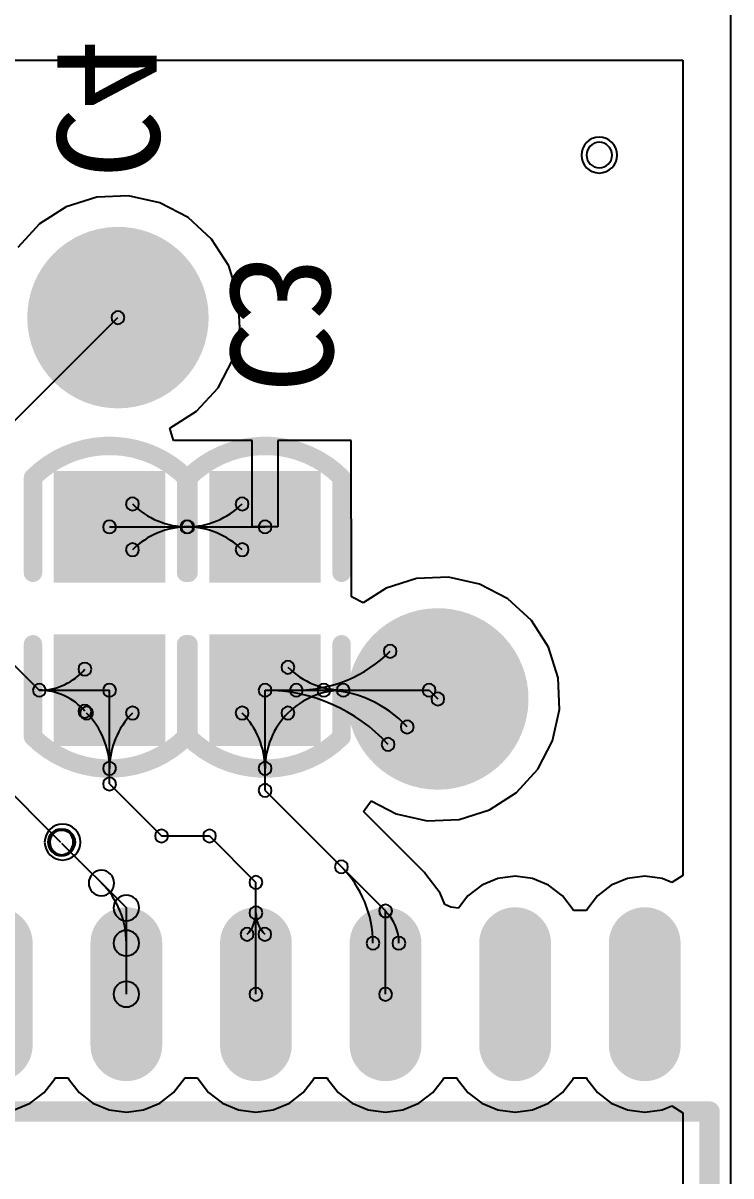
# Model space of a CAD drawing. Header units: inches. Extents: x 32166 to 34772, y 2386 to 4229.
# Drawn here: x 34310.4 to 34340.37, y 3180.16 to 3228.95 of the extents above; entities that cross this region are included whole.
import ezdxf

# ---------------------------------------------------------------- set-up
doc = ezdxf.new("R2010")
doc.units = ezdxf.units.IN
doc.header["$LTSCALE"] = 0.64311
doc.header["$MEASUREMENT"] = 0
for name, color, linetype in [('BOTTOMLAYER', 5, 'CONTINUOUS'), ('BOTTOMOVERLAY', 54, 'CONTINUOUS'), ('BOTTOMPASTE', 16, 'CONTINUOUS'), ('BOTTOMSOLDER', 6, 'CONTINUOUS'), ('KEEPOUTLAYER', 6, 'CONTINUOUS'), ('MULTILAYER', 9, 'CONTINUOUS')]:
    doc.layers.add(name, color=color, linetype=linetype)
doc.styles.get("Standard").update_dxf_attribs({"font": 'txt', "width": 0.8})

msp = doc.modelspace()

# ---------------------------------------------------------------- linework, layer by layer
at = {"layer": 'BOTTOMLAYER'}
for p, q in [((34282.479, 3227.382), (34338.326, 3227.382)), ((34338.326, 3227.382), (34338.326, 3192.88)), ((34313.517, 3221.582), (34312.229, 3221.175)), ((34314.866, 3221.64), (34313.517, 3221.582)), ((34316.185, 3221.348), (34314.866, 3221.64)), ((34312.229, 3221.175), (34311.09, 3220.45)), ((34317.383, 3220.724), (34316.185, 3221.348)), ((34318.379, 3219.812), (34317.383, 3220.724)), ((34311.09, 3220.45), (34310.177, 3219.454)), ((34319.104, 3218.673), (34318.379, 3219.812)), ((34319.511, 3217.385), (34319.104, 3218.673)), ((34319.569, 3216.035), (34319.511, 3217.385)), ((34309.998, 3212.069), (34314.415, 3216.486)), ((34319.277, 3214.717), (34319.569, 3216.035)), ((34318.653, 3213.519), (34319.277, 3214.717)), ((34317.741, 3212.523), (34318.653, 3213.519)), ((34316.615, 3211.806), (34317.741, 3212.523)), ((34316.769, 3211.279), (34316.615, 3211.806)), ((34320.094, 3211.279), (34316.769, 3211.279)), ((34320.094, 3207.63), (34320.094, 3211.279)), ((34324.291, 3211.279), (34321.191, 3211.279)), ((34321.191, 3211.279), (34321.191, 3207.63)), ((34324.31, 3204.676), (34324.291, 3211.279)), ((34324.291, 3211.279), (34324.291, 3211.279)), ((34314.059, 3207.631), (34320.643, 3207.631)), ((34321.191, 3207.63), (34320.094, 3207.63)), ((34327.059, 3205.443), (34325.771, 3205.037)), ((34328.408, 3205.502), (34327.059, 3205.443)), ((34329.727, 3205.209), (34328.408, 3205.502)), ((34325.771, 3205.037), (34324.791, 3204.412)), ((34330.925, 3204.586), (34329.727, 3205.209)), ((34324.791, 3204.412), (34324.31, 3204.676)), ((34331.921, 3203.673), (34330.925, 3204.586)), ((34332.646, 3202.534), (34331.921, 3203.673)), ((34333.053, 3201.246), (34332.646, 3202.534)), ((34304.707, 3201.568), (34311.985, 3194.291)), ((34309.998, 3201.807), (34311.086, 3200.719)), ((34333.111, 3199.897), (34333.053, 3201.246)), ((34311.086, 3200.719), (34314.059, 3200.719)), ((34314.059, 3196.752), (34314.059, 3200.719)), ((34320.643, 3200.719), (34327.586, 3200.719)), ((34320.643, 3196.476), (34320.643, 3200.719)), ((34327.586, 3200.719), (34327.957, 3200.348)), ((34332.819, 3198.578), (34333.111, 3199.897)), ((34332.195, 3197.38), (34332.819, 3198.578)), ((34331.283, 3196.384), (34332.195, 3197.38)), ((34314.059, 3196.752), (34316.262, 3194.55)), ((34320.643, 3196.476), (34325.744, 3191.375)), ((34330.144, 3195.658), (34331.283, 3196.384)), ((34324.809, 3195.592), (34325.133, 3196.035)), ((34325.133, 3196.035), (34326.188, 3195.486)), ((34328.856, 3195.252), (34330.144, 3195.658)), ((34327.385, 3193.016), (34324.809, 3195.592)), ((34326.188, 3195.486), (34327.506, 3195.193)), ((34327.506, 3195.193), (34328.856, 3195.252)), ((34312.028, 3194.247), (34314.771, 3191.504)), ((34316.262, 3194.55), (34318.292, 3194.55)), ((34318.292, 3194.55), (34320.257, 3192.584)), ((34327.387, 3193.014), (34327.385, 3193.016)), ((34327.389, 3193.012), (34327.387, 3193.014)), ((34327.388, 3193.011), (34327.389, 3193.012)), ((34327.45, 3192.919), (34327.388, 3193.011)), ((34328.056, 3192.13), (34327.45, 3192.919)), ((34330.497, 3192.749), (34329.814, 3192.467)), ((34331.23, 3192.846), (34330.497, 3192.749)), ((34331.963, 3192.749), (34331.23, 3192.846)), ((34332.646, 3192.467), (34331.963, 3192.749)), ((34335.984, 3192.749), (34335.301, 3192.467)), ((34336.717, 3192.846), (34335.984, 3192.749)), ((34337.45, 3192.749), (34336.717, 3192.846)), ((34337.87, 3192.575), (34337.45, 3192.749)), ((34338.326, 3192.88), (34337.87, 3192.575)), ((34320.257, 3187.854), (34320.257, 3192.584)), ((34329.814, 3192.467), (34329.228, 3192.016)), ((34333.233, 3192.016), (34332.646, 3192.467)), ((34335.301, 3192.467), (34334.714, 3192.016)), ((34328.256, 3191.646), (34328.056, 3192.13)), ((34329.228, 3192.016), (34328.831, 3191.5)), ((34333.683, 3191.43), (34333.233, 3192.016)), ((34334.714, 3192.016), (34334.264, 3191.43)), ((34314.771, 3187.854), (34314.771, 3191.504)), ((34325.744, 3187.854), (34325.744, 3191.375)), ((34328.506, 3191.542), (34328.256, 3191.646)), ((34328.831, 3191.5), (34328.506, 3191.542)), ((34333.699, 3191.391), (34333.683, 3191.43)), ((34334.248, 3191.391), (34333.699, 3191.391)), ((34334.264, 3191.43), (34334.248, 3191.391)), ((34311.287, 3183.691), (34311.737, 3184.278)), ((34311.737, 3184.278), (34311.754, 3184.317)), ((34311.754, 3184.317), (34312.302, 3184.317)), ((34312.302, 3184.317), (34312.318, 3184.278)), ((34312.318, 3184.278), (34312.768, 3183.691)), ((34316.774, 3183.691), (34317.224, 3184.278)), ((34317.224, 3184.278), (34317.24, 3184.317)), ((34317.24, 3184.317), (34317.789, 3184.317)), ((34317.789, 3184.317), (34317.805, 3184.278)), ((34317.805, 3184.278), (34318.255, 3183.691)), ((34322.26, 3183.691), (34322.71, 3184.278)), ((34322.71, 3184.278), (34322.726, 3184.317)), ((34322.726, 3184.317), (34323.275, 3184.317)), ((34323.275, 3184.317), (34323.291, 3184.278)), ((34323.291, 3184.278), (34323.741, 3183.691)), ((34327.747, 3183.691), (34328.197, 3184.278)), ((34328.197, 3184.278), (34328.213, 3184.317)), ((34328.213, 3184.317), (34328.761, 3184.317)), ((34328.761, 3184.317), (34328.778, 3184.278)), ((34328.778, 3184.278), (34329.228, 3183.691)), ((34333.233, 3183.691), (34333.683, 3184.278)), ((34333.683, 3184.278), (34333.699, 3184.317)), ((34333.699, 3184.317), (34334.248, 3184.317)), ((34334.248, 3184.317), (34334.264, 3184.278)), ((34334.264, 3184.278), (34334.714, 3183.691)), ((34310.701, 3183.241), (34311.287, 3183.691)), ((34312.768, 3183.691), (34313.355, 3183.241)), ((34316.187, 3183.241), (34316.774, 3183.691)), ((34318.255, 3183.691), (34318.841, 3183.241)), ((34321.674, 3183.241), (34322.26, 3183.691)), ((34323.741, 3183.691), (34324.328, 3183.241)), ((34327.16, 3183.241), (34327.747, 3183.691)), ((34329.228, 3183.691), (34329.814, 3183.241)), ((34332.646, 3183.241), (34333.233, 3183.691)), ((34334.714, 3183.691), (34335.301, 3183.241)), ((34310.018, 3182.958), (34310.701, 3183.241)), ((34313.355, 3183.241), (34314.038, 3182.958)), ((34314.038, 3182.958), (34314.771, 3182.862)), ((34314.771, 3182.862), (34315.504, 3182.958)), ((34315.504, 3182.958), (34316.187, 3183.241)), ((34318.841, 3183.241), (34319.524, 3182.958)), ((34319.524, 3182.958), (34320.257, 3182.862)), ((34320.257, 3182.862), (34320.991, 3182.958)), ((34320.991, 3182.958), (34321.674, 3183.241)), ((34324.328, 3183.241), (34325.011, 3182.958)), ((34325.011, 3182.958), (34325.744, 3182.862)), ((34325.744, 3182.862), (34326.477, 3182.958)), ((34326.477, 3182.958), (34327.16, 3183.241)), ((34329.814, 3183.241), (34330.497, 3182.958)), ((34330.497, 3182.958), (34331.23, 3182.862)), ((34331.23, 3182.862), (34331.963, 3182.958)), ((34331.963, 3182.958), (34332.646, 3183.241)), ((34335.301, 3183.241), (34335.984, 3182.958)), ((34335.984, 3182.958), (34336.717, 3182.862)), ((34336.717, 3182.862), (34337.45, 3182.958)), ((34337.45, 3182.958), (34337.87, 3183.132)), ((34337.87, 3183.132), (34338.326, 3182.827)), ((34338.326, 3182.827), (34338.326, 3171.905))]:
    msp.add_line(p, q, dxfattribs=at)
for points, const_width in [([(34315.509, 3215.183, 1), (34313.322, 3217.789, 1)], 3.402), ([(34329.051, 3199.045, 1), (34326.864, 3201.65, 1)], 3.402), ([(34314.771, 3189.474, 1), (34314.771, 3190.554, 1)], 1.08), ([(34320.257, 3189.474, 1), (34320.257, 3190.554, 1)], 1.08), ([(34325.744, 3189.474, 1), (34325.744, 3190.554, 1)], 1.08), ([(34331.23, 3189.474, 1), (34331.23, 3190.554, 1)], 1.08), ([(34336.717, 3189.474, 1), (34336.717, 3190.554, 1)], 1.08), ([(34314.771, 3185.154, 1), (34314.771, 3186.234, 1)], 1.08), ([(34320.257, 3185.154, 1), (34320.257, 3186.234, 1)], 1.08), ([(34325.744, 3185.154, 1), (34325.744, 3186.234, 1)], 1.08), ([(34331.23, 3185.154, 1), (34331.23, 3186.234, 1)], 1.08), ([(34336.717, 3185.154, 1), (34336.717, 3186.234, 1)], 1.08)]:
    msp.add_lwpolyline(points, format="xyb", close=True, dxfattribs=dict(at, const_width=const_width))
at = {"layer": 'BOTTOMLAYER', "const_width": 2.16}
for points in [[(34314.771, 3190.014), (34314.771, 3185.694)], [(34320.257, 3190.014), (34320.257, 3185.694)], [(34325.744, 3190.014), (34325.744, 3185.694)], [(34331.23, 3190.014), (34331.23, 3185.694)], [(34336.717, 3190.014), (34336.717, 3185.694)]]:
    msp.add_lwpolyline(points, dxfattribs=at)
at = {"layer": 'BOTTOMLAYER'}
for centre, radius, start, end in [((34334.794, 3223.364), 0.54, 0, 180), ((34334.794, 3223.364), 0.54, 180, 0), ((34314.415, 3216.486), 0.274, 0, 180), ((34314.415, 3216.486), 0.274, 180, 0), ((34315.029, 3208.601), 0.274, 0, 180), ((34315.029, 3208.601), 0.274, 0, 180), ((34319.673, 3208.601), 0.274, 0, 180), ((34319.673, 3208.601), 0.274, 0, 180), ((34315.029, 3208.601), 0.274, 180, 0), ((34315.029, 3208.601), 0.274, 180, 0), ((34317.37, 3210.942), 3.311, 225.0001, 270.0001), ((34317.37, 3210.942), 3.311, 225.0001, 270.0001), ((34317.331, 3210.942), 3.311, 269.9999, 314.9999), ((34317.331, 3210.942), 3.311, 269.9999, 314.9999), ((34319.673, 3208.601), 0.274, 180, 0), ((34319.673, 3208.601), 0.274, 180, 0), ((34314.059, 3207.631), 0.274, 0, 180), ((34317.331, 3207.631), 0.274, 0, 180), ((34317.331, 3207.631), 0.274, 0, 180), ((34317.331, 3207.631), 0.274, 0, 180), ((34317.331, 3207.631), 0.274, 0, 180), ((34317.37, 3207.631), 0.274, 0, 180), ((34317.37, 3207.631), 0.274, 0, 180), ((34317.37, 3207.631), 0.274, 0, 180), ((34317.37, 3207.631), 0.274, 0, 180), ((34320.643, 3207.631), 0.274, 0, 180), ((34314.059, 3207.631), 0.274, 180, 0), ((34317.37, 3204.319), 3.311, 89.9999, 134.9999), ((34317.37, 3204.319), 3.311, 89.9999, 134.9999), ((34317.331, 3207.631), 0.274, 180, 0), ((34317.331, 3207.631), 0.274, 180, 0), ((34317.331, 3207.631), 0.274, 180, 0), ((34317.331, 3207.631), 0.274, 180, 0), ((34317.37, 3207.631), 0.274, 180, 0), ((34317.37, 3207.631), 0.274, 180, 0), ((34317.37, 3207.631), 0.274, 180, 0), ((34317.37, 3207.631), 0.274, 180, 0), ((34317.331, 3204.319), 3.311, 45.0001, 90.0001), ((34317.331, 3204.319), 3.311, 45.0001, 90.0001), ((34320.643, 3207.631), 0.274, 180, 0), ((34315.029, 3206.661), 0.274, 0, 180), ((34315.029, 3206.661), 0.274, 0, 180), ((34319.673, 3206.661), 0.274, 0, 180), ((34319.673, 3206.661), 0.274, 0, 180), ((34315.029, 3206.661), 0.274, 180, 0), ((34315.029, 3206.661), 0.274, 180, 0), ((34319.673, 3206.661), 0.274, 180, 0), ((34319.673, 3206.661), 0.274, 180, 0), ((34325.94, 3202.365), 0.274, 0, 180), ((34325.94, 3202.365), 0.274, 0, 180), ((34321.612, 3201.689), 0.274, 0, 180), ((34321.612, 3201.689), 0.274, 0, 180), ((34321.966, 3206.339), 5.62, 270, 315), ((34321.966, 3206.339), 5.62, 270, 315), ((34325.94, 3202.365), 0.274, 180, 0), ((34325.94, 3202.365), 0.274, 180, 0), ((34311.086, 3203.254), 2.535, 269.9999, 319.5389), ((34311.086, 3203.254), 2.535, 269.9999, 319.5389), ((34313.015, 3201.609), 0.274, 0, 180), ((34313.015, 3201.609), 0.274, 0, 180), ((34313.015, 3201.609), 0.274, 180, 0), ((34313.015, 3201.609), 0.274, 180, 0), ((34321.612, 3201.689), 0.274, 180, 0), ((34321.612, 3201.689), 0.274, 180, 0), ((34323.954, 3204.03), 3.311, 225.0001, 270.0001), ((34323.954, 3204.03), 3.311, 225.0001, 270.0001), ((34311.086, 3200.719), 0.274, 0, 180), ((34311.086, 3200.719), 0.274, 0, 180), ((34311.086, 3200.719), 0.274, 0, 180), ((34311.086, 3200.719), 0.274, 0, 180), ((34311.086, 3200.719), 0.274, 0, 180), ((34311.086, 3200.719), 0.274, 0, 180), ((34314.059, 3200.719), 0.274, 0, 180), ((34314.059, 3200.719), 0.274, 0, 180), ((34320.643, 3200.719), 0.274, 0, 180), ((34320.643, 3200.719), 0.274, 0, 180), ((34320.643, 3200.719), 0.274, 0, 180), ((34320.643, 3200.719), 0.274, 0, 180), ((34321.966, 3200.719), 0.274, 0, 180), ((34321.966, 3200.719), 0.274, 0, 180), ((34323.132, 3200.719), 0.274, 0, 180), ((34323.132, 3200.719), 0.274, 0, 180), ((34323.954, 3200.719), 0.274, 0, 180), ((34323.954, 3200.719), 0.274, 0, 180), ((34323.954, 3200.719), 0.274, 0, 180), ((34323.954, 3200.719), 0.274, 0, 180), ((34327.586, 3200.719), 0.274, 0, 180), ((34327.586, 3200.719), 0.274, 0, 180), ((34311.086, 3200.719), 0.274, 180, 0), ((34311.086, 3200.719), 0.274, 180, 0), ((34311.086, 3200.719), 0.274, 180, 0), ((34311.086, 3200.719), 0.274, 180, 0), ((34311.086, 3200.719), 0.274, 180, 0), ((34311.086, 3200.719), 0.274, 180, 0), ((34311.086, 3198.183), 2.535, 40.4611, 90.0001), ((34311.086, 3198.183), 2.535, 40.4611, 90.0001), ((34314.059, 3200.719), 0.274, 180, 0), ((34314.059, 3200.719), 0.274, 180, 0), ((34320.643, 3200.719), 0.274, 180, 0), ((34320.643, 3200.719), 0.274, 180, 0), ((34320.643, 3200.719), 0.274, 180, 0), ((34320.643, 3200.719), 0.274, 180, 0), ((34320.643, 3193.662), 7.056, 42.4259, 89.9999), ((34320.643, 3193.662), 7.056, 42.4259, 89.9999), ((34323.954, 3197.407), 3.311, 89.9999, 134.9999), ((34323.954, 3197.407), 3.311, 89.9999, 134.9999), ((34321.966, 3200.719), 0.274, 180, 0), ((34321.966, 3200.719), 0.274, 180, 0), ((34323.132, 3200.719), 0.274, 180, 0), ((34323.132, 3200.719), 0.274, 180, 0), ((34323.132, 3195.938), 4.781, 42.426, 90), ((34323.132, 3195.938), 4.781, 42.426, 90), ((34323.954, 3200.719), 0.274, 180, 0), ((34323.954, 3200.719), 0.274, 180, 0), ((34323.954, 3200.719), 0.274, 180, 0), ((34323.954, 3200.719), 0.274, 180, 0), ((34327.586, 3200.719), 0.274, 180, 0), ((34327.586, 3200.719), 0.274, 180, 0), ((34327.957, 3200.348), 0.274, 0, 180), ((34313.015, 3199.829), 0.274, 0, 180), ((34313.015, 3199.829), 0.274, 0, 180), ((34313.089, 3199.749), 0.274, 0, 180), ((34313.089, 3199.749), 0.274, 0, 180), ((34315.029, 3199.749), 0.274, 0, 180), ((34315.029, 3199.749), 0.274, 0, 180), ((34319.673, 3199.749), 0.274, 0, 180), ((34319.673, 3199.749), 0.274, 0, 180), ((34321.612, 3199.749), 0.274, 0, 180), ((34321.612, 3199.749), 0.274, 0, 180), ((34321.612, 3199.749), 0.274, 0, 180), ((34321.612, 3199.749), 0.274, 0, 180), ((34327.957, 3200.348), 0.274, 180, 0), ((34313.015, 3199.829), 0.274, 180, 0), ((34313.015, 3199.829), 0.274, 180, 0), ((34313.089, 3199.749), 0.274, 180, 0), ((34313.089, 3199.749), 0.274, 180, 0), ((34310.748, 3197.407), 3.311, 359.9999, 44.9999), ((34310.748, 3197.407), 3.311, 359.9999, 44.9999), ((34317.37, 3197.407), 3.311, 135.0001, 180.0001), ((34317.37, 3197.407), 3.311, 135.0001, 180.0001), ((34315.029, 3199.749), 0.274, 180, 0), ((34315.029, 3199.749), 0.274, 180, 0), ((34319.673, 3199.749), 0.274, 180, 0), ((34319.673, 3199.749), 0.274, 180, 0), ((34317.331, 3197.407), 3.311, 359.9999, 44.9999), ((34317.331, 3197.407), 3.311, 359.9999, 44.9999), ((34323.954, 3197.407), 3.311, 135.0001, 180.0001), ((34323.954, 3197.407), 3.311, 135.0001, 180.0001), ((34321.612, 3199.749), 0.274, 180, 0), ((34321.612, 3199.749), 0.274, 180, 0), ((34321.612, 3199.749), 0.274, 180, 0), ((34321.612, 3199.749), 0.274, 180, 0), ((34326.661, 3199.163), 0.274, 0, 180), ((34326.661, 3199.163), 0.274, 0, 180), ((34326.661, 3199.163), 0.274, 180, 0), ((34326.661, 3199.163), 0.274, 180, 0), ((34325.851, 3198.423), 0.274, 0, 180), ((34325.851, 3198.423), 0.274, 0, 180), ((34325.851, 3198.423), 0.274, 180, 0), ((34325.851, 3198.423), 0.274, 180, 0), ((34314.059, 3197.407), 0.274, 0, 180), ((34314.059, 3197.407), 0.274, 0, 180), ((34314.059, 3197.407), 0.274, 0, 180), ((34314.059, 3197.407), 0.274, 0, 180), ((34320.643, 3197.407), 0.274, 0, 180), ((34320.643, 3197.407), 0.274, 0, 180), ((34320.643, 3197.407), 0.274, 0, 180), ((34320.643, 3197.407), 0.274, 0, 180), ((34314.059, 3197.407), 0.274, 180, 0), ((34314.059, 3197.407), 0.274, 180, 0), ((34314.059, 3197.407), 0.274, 180, 0), ((34314.059, 3197.407), 0.274, 180, 0), ((34320.643, 3197.407), 0.274, 180, 0), ((34320.643, 3197.407), 0.274, 180, 0), ((34320.643, 3197.407), 0.274, 180, 0), ((34320.643, 3197.407), 0.274, 180, 0), ((34314.059, 3196.752), 0.274, 0, 180), ((34314.059, 3196.752), 0.274, 0, 180), ((34314.059, 3196.752), 0.274, 180, 0), ((34314.059, 3196.752), 0.274, 180, 0), ((34320.643, 3196.476), 0.274, 0, 180), ((34320.643, 3196.476), 0.274, 0, 180), ((34320.643, 3196.476), 0.274, 180, 0), ((34320.643, 3196.476), 0.274, 180, 0), ((34311.985, 3194.291), 0.54, 0, 180), ((34312.028, 3194.247), 0.54, 0, 180), ((34312.071, 3194.291), 0.54, 0, 180), ((34316.262, 3194.55), 0.274, 0, 180), ((34316.262, 3194.55), 0.274, 0, 180), ((34318.292, 3194.55), 0.274, 0, 180), ((34318.292, 3194.55), 0.274, 0, 180), ((34311.985, 3194.291), 0.54, 180, 0), ((34312.028, 3194.247), 0.54, 180, 0), ((34312.071, 3194.291), 0.54, 180, 0), ((34316.262, 3194.55), 0.274, 180, 0), ((34316.262, 3194.55), 0.274, 180, 0), ((34318.292, 3194.55), 0.274, 180, 0), ((34318.292, 3194.55), 0.274, 180, 0), ((34323.875, 3193.244), 0.274, 0, 180), ((34323.875, 3193.244), 0.274, 0, 180), ((34323.875, 3193.244), 0.274, 180, 0), ((34323.875, 3193.244), 0.274, 180, 0), ((34320.644, 3190.014), 4.568, 0, 45), ((34320.644, 3190.014), 4.568, 0, 45), ((34313.717, 3192.558), 0.54, 0, 180), ((34313.717, 3192.558), 0.54, 0, 180), ((34320.257, 3192.584), 0.274, 0, 180), ((34320.257, 3192.584), 0.274, 0, 180), ((34313.717, 3192.558), 0.54, 180, 0), ((34313.717, 3192.558), 0.54, 180, 0), ((34311.173, 3190.014), 3.598, 0, 45), ((34311.173, 3190.014), 3.598, 0, 45), ((34320.257, 3192.584), 0.274, 180, 0), ((34320.257, 3192.584), 0.274, 180, 0), ((34314.771, 3191.504), 0.54, 0, 180), ((34314.771, 3191.504), 0.54, 0, 180), ((34314.771, 3191.504), 0.54, 180, 0), ((34314.771, 3191.504), 0.54, 180, 0), ((34318.975, 3191.297), 1.283, 314.9996, 359.9996), ((34318.975, 3191.297), 1.283, 314.9996, 359.9996), ((34320.257, 3191.297), 0.274, 0, 180), ((34320.257, 3191.297), 0.274, 0, 180), ((34320.257, 3191.297), 0.274, 0, 180), ((34320.257, 3191.297), 0.274, 0, 180), ((34320.257, 3191.297), 0.274, 180, 0), ((34320.257, 3191.297), 0.274, 180, 0), ((34320.257, 3191.297), 0.274, 180, 0), ((34320.257, 3191.297), 0.274, 180, 0), ((34321.54, 3191.297), 1.283, 180.0004, 225.0004), ((34321.54, 3191.297), 1.283, 180.0004, 225.0004), ((34325.744, 3191.375), 0.274, 0, 180), ((34325.744, 3191.375), 0.274, 0, 180), ((34325.744, 3191.375), 0.274, 180, 0), ((34325.744, 3191.375), 0.274, 180, 0), ((34325.748, 3191.371), 0.274, 0, 180), ((34325.748, 3191.371), 0.274, 0, 180), ((34325.748, 3191.371), 0.274, 180, 0), ((34325.748, 3191.371), 0.274, 180, 0), ((34324.391, 3190.014), 1.919, 359.9999, 44.9999), ((34324.391, 3190.014), 1.919, 359.9999, 44.9999), ((34314.771, 3190.014), 0.54, 0, 180), ((34314.771, 3190.014), 0.54, 0, 180), ((34319.882, 3190.389), 0.274, 0, 180), ((34319.882, 3190.389), 0.274, 0, 180), ((34319.882, 3190.389), 0.274, 180, 0), ((34319.882, 3190.389), 0.274, 180, 0), ((34320.633, 3190.389), 0.274, 0, 180), ((34320.633, 3190.389), 0.274, 0, 180), ((34320.633, 3190.389), 0.274, 180, 0), ((34320.633, 3190.389), 0.274, 180, 0), ((34325.213, 3190.014), 0.274, 0, 180), ((34325.213, 3190.014), 0.274, 0, 180), ((34326.31, 3190.014), 0.274, 0, 180), ((34326.31, 3190.014), 0.274, 0, 180), ((34314.771, 3190.014), 0.54, 180, 0), ((34314.771, 3190.014), 0.54, 180, 0), ((34325.213, 3190.014), 0.274, 180, 0), ((34325.213, 3190.014), 0.274, 180, 0), ((34326.31, 3190.014), 0.274, 180, 0), ((34326.31, 3190.014), 0.274, 180, 0), ((34314.771, 3187.854), 0.54, 0, 180), ((34314.771, 3187.854), 0.54, 180, 0), ((34320.257, 3187.854), 0.274, 0, 180), ((34320.257, 3187.854), 0.274, 180, 0), ((34325.744, 3187.854), 0.274, 0, 180), ((34325.744, 3187.854), 0.274, 180, 0)]:
    msp.add_arc(centre, radius, start, end, dxfattribs=at)
for points in [[(34315.979, 3205.71), (34315.979, 3209.551), (34312.139, 3205.71), (34312.139, 3209.551)], [(34322.563, 3205.71), (34322.563, 3209.551), (34318.722, 3205.71), (34318.722, 3209.551)], [(34315.979, 3198.798), (34315.979, 3202.639), (34312.139, 3198.798), (34312.139, 3202.639)], [(34322.563, 3198.798), (34322.563, 3202.639), (34318.722, 3198.798), (34318.722, 3202.639)]]:
    msp.add_solid(points, dxfattribs=at)
at = {"layer": 'BOTTOMOVERLAY', "const_width": 0.778}
for points in [[(34310.819, 3209.716, -0.414214), (34317.299, 3209.716)], [(34317.403, 3209.716, -0.414214), (34323.883, 3209.716)], [(34317.299, 3198.743, -0.414214), (34310.819, 3198.743)], [(34323.883, 3198.743, -0.414214), (34317.403, 3198.743)]]:
    msp.add_lwpolyline(points, format="xyb", dxfattribs=at)
at = {"layer": 'BOTTOMOVERLAY'}
for points, const_width in [([(34310.819, 3205.687), (34310.819, 3209.716)], 0.778), ([(34317.299, 3205.687), (34317.299, 3209.716)], 0.778), ([(34317.403, 3205.687), (34317.403, 3209.716)], 0.778), ([(34323.883, 3205.687), (34323.883, 3209.716)], 0.778), ([(34310.819, 3198.743), (34310.819, 3202.663)], 0.778), ([(34317.299, 3198.743), (34317.299, 3202.663)], 0.778), ([(34317.403, 3198.743), (34317.403, 3202.663)], 0.778), ([(34323.883, 3198.743), (34323.883, 3202.663)], 0.778), ([(34295.569, 3182.886), (34339.46, 3182.886)], 0.864), ([(34339.46, 3177.345), (34339.46, 3182.886)], 0.864)]:
    msp.add_lwpolyline(points, dxfattribs=dict(at, const_width=const_width))
for points, const_width in [([(34311.013, 3209.716, 1), (34310.624, 3209.716, 1)], 0.389), ([(34311.013, 3209.716, 1), (34310.624, 3209.716, 1)], 0.389), ([(34317.493, 3209.716, 1), (34317.104, 3209.716, 1)], 0.389), ([(34317.493, 3209.716, 1), (34317.104, 3209.716, 1)], 0.389), ([(34317.597, 3209.716, 1), (34317.208, 3209.716, 1)], 0.389), ([(34317.597, 3209.716, 1), (34317.208, 3209.716, 1)], 0.389), ([(34324.077, 3209.716, 1), (34323.688, 3209.716, 1)], 0.389), ([(34324.077, 3209.716, 1), (34323.688, 3209.716, 1)], 0.389), ([(34311.013, 3205.687, 1), (34310.624, 3205.687, 1)], 0.389), ([(34317.493, 3205.687, 1), (34317.104, 3205.687, 1)], 0.389), ([(34317.597, 3205.687, 1), (34317.208, 3205.687, 1)], 0.389), ([(34324.077, 3205.687, 1), (34323.688, 3205.687, 1)], 0.389), ([(34311.013, 3202.663, 1), (34310.624, 3202.663, 1)], 0.389), ([(34317.493, 3202.663, 1), (34317.104, 3202.663, 1)], 0.389), ([(34317.597, 3202.663, 1), (34317.208, 3202.663, 1)], 0.389), ([(34324.077, 3202.663, 1), (34323.688, 3202.663, 1)], 0.389), ([(34311.013, 3198.743, 1), (34310.624, 3198.743, 1)], 0.389), ([(34311.013, 3198.743, 1), (34310.624, 3198.743, 1)], 0.389), ([(34317.493, 3198.743, 1), (34317.104, 3198.743, 1)], 0.389), ([(34317.493, 3198.743, 1), (34317.104, 3198.743, 1)], 0.389), ([(34317.597, 3198.743, 1), (34317.208, 3198.743, 1)], 0.389), ([(34317.597, 3198.743, 1), (34317.208, 3198.743, 1)], 0.389), ([(34324.077, 3198.743, 1), (34323.688, 3198.743, 1)], 0.389), ([(34324.077, 3198.743, 1), (34323.688, 3198.743, 1)], 0.389), ([(34339.46, 3182.67, 1), (34339.46, 3183.102, 1)], 0.432), ([(34339.46, 3182.67, 1), (34339.46, 3183.102, 1)], 0.432)]:
    msp.add_lwpolyline(points, format="xyb", close=True, dxfattribs=dict(at, const_width=const_width))
at = {"layer": 'BOTTOMPASTE', "const_width": 2.16}
for points in [[(34314.771, 3190.014), (34314.771, 3185.694)], [(34320.257, 3190.014), (34320.257, 3185.694)], [(34325.744, 3190.014), (34325.744, 3185.694)], [(34331.23, 3190.014), (34331.23, 3185.694)], [(34336.717, 3190.014), (34336.717, 3185.694)]]:
    msp.add_lwpolyline(points, dxfattribs=at)
at = {"layer": 'BOTTOMPASTE', "const_width": 1.08}
for points in [[(34314.771, 3189.474, 1), (34314.771, 3190.554, 1)], [(34320.257, 3189.474, 1), (34320.257, 3190.554, 1)], [(34325.744, 3189.474, 1), (34325.744, 3190.554, 1)], [(34331.23, 3189.474, 1), (34331.23, 3190.554, 1)], [(34336.717, 3189.474, 1), (34336.717, 3190.554, 1)], [(34314.771, 3185.154, 1), (34314.771, 3186.234, 1)], [(34320.257, 3185.154, 1), (34320.257, 3186.234, 1)], [(34325.744, 3185.154, 1), (34325.744, 3186.234, 1)], [(34331.23, 3185.154, 1), (34331.23, 3186.234, 1)], [(34336.717, 3185.154, 1), (34336.717, 3186.234, 1)]]:
    msp.add_lwpolyline(points, format="xyb", close=True, dxfattribs=at)
at = {"layer": 'BOTTOMPASTE'}
for points in [[(34315.979, 3205.71), (34315.979, 3209.551), (34312.139, 3205.71), (34312.139, 3209.551)], [(34322.563, 3205.71), (34322.563, 3209.551), (34318.722, 3205.71), (34318.722, 3209.551)], [(34315.979, 3198.798), (34315.979, 3202.639), (34312.139, 3198.798), (34312.139, 3202.639)], [(34322.563, 3198.798), (34322.563, 3202.639), (34318.722, 3198.798), (34318.722, 3202.639)]]:
    msp.add_solid(points, dxfattribs=at)
at = {"layer": 'BOTTOMSOLDER'}
for points, const_width in [([(34315.65, 3215.015, 1), (34313.181, 3217.957, 1)], 3.84), ([(34329.192, 3198.877, 1), (34326.723, 3201.819, 1)], 3.84), ([(34309.285, 3189.254, 1), (34309.285, 3190.773, 1)], 1.519), ([(34314.771, 3189.254, 1), (34314.771, 3190.773, 1)], 1.519), ([(34320.257, 3189.254, 1), (34320.257, 3190.773, 1)], 1.519), ([(34325.744, 3189.254, 1), (34325.744, 3190.773, 1)], 1.519), ([(34331.23, 3189.254, 1), (34331.23, 3190.773, 1)], 1.519), ([(34336.717, 3189.254, 1), (34336.717, 3190.773, 1)], 1.519), ([(34309.285, 3184.934, 1), (34309.285, 3186.453, 1)], 1.519), ([(34314.771, 3184.934, 1), (34314.771, 3186.453, 1)], 1.519), ([(34320.257, 3184.934, 1), (34320.257, 3186.453, 1)], 1.519), ([(34325.744, 3184.934, 1), (34325.744, 3186.453, 1)], 1.519), ([(34331.23, 3184.934, 1), (34331.23, 3186.453, 1)], 1.519), ([(34336.717, 3184.934, 1), (34336.717, 3186.453, 1)], 1.519)]:
    msp.add_lwpolyline(points, format="xyb", close=True, dxfattribs=dict(at, const_width=const_width))
at = {"layer": 'BOTTOMSOLDER', "const_width": 3.038}
for points in [[(34309.285, 3190.014), (34309.285, 3185.694)], [(34314.771, 3190.014), (34314.771, 3185.694)], [(34320.257, 3190.014), (34320.257, 3185.694)], [(34325.744, 3190.014), (34325.744, 3185.694)], [(34331.23, 3190.014), (34331.23, 3185.694)], [(34336.717, 3190.014), (34336.717, 3185.694)]]:
    msp.add_lwpolyline(points, dxfattribs=at)
at = {"layer": 'BOTTOMSOLDER'}
for centre, start, end in [((34334.794, 3223.364), 0, 180), ((34334.794, 3223.364), 180, 0), ((34312.071, 3194.291), 0, 180), ((34312.071, 3194.291), 180, 0)]:
    msp.add_arc(centre, 0.759, start, end, dxfattribs=at)
for points in [[(34316.418, 3205.272), (34316.418, 3209.99), (34311.7, 3205.272), (34311.7, 3209.99)], [(34323.002, 3205.272), (34323.002, 3209.99), (34318.283, 3205.272), (34318.283, 3209.99)], [(34316.418, 3198.36), (34316.418, 3203.078), (34311.7, 3198.36), (34311.7, 3203.078)], [(34323.002, 3198.36), (34323.002, 3203.078), (34318.283, 3198.36), (34318.283, 3203.078)]]:
    msp.add_solid(points, dxfattribs=at)
at = {"layer": 'KEEPOUTLAYER'}
msp.add_line((34340.368, 3073.33), (34340.368, 3272.05), dxfattribs=at)
at = {"layer": 'MULTILAYER', "const_width": 3.402}
for points in [[(34315.509, 3215.183, 1), (34313.322, 3217.789, 1)], [(34329.051, 3199.045, 1), (34326.864, 3201.65, 1)]]:
    msp.add_lwpolyline(points, format="xyb", close=True, dxfattribs=at)
at = {"layer": 'MULTILAYER'}
for centre, start, end in [((34334.794, 3223.364), 0, 180), ((34334.794, 3223.364), 180, 0), ((34312.071, 3194.291), 0, 180), ((34312.071, 3194.291), 180, 0)]:
    msp.add_arc(centre, 0.54, start, end, dxfattribs=at)

# ---------------------------------------------------------------- texts
at = {"layer": 'BOTTOMOVERLAY', "text_generation_flag": 2}
for s, p in [('C4', (34311.855, 3222.37)), ('C3', (34319.199, 3213.298))]:
    msp.add_text(s, height=4.32, rotation=270, dxfattribs=at).set_placement(p)

doc.saveas('drawing.dxf')
